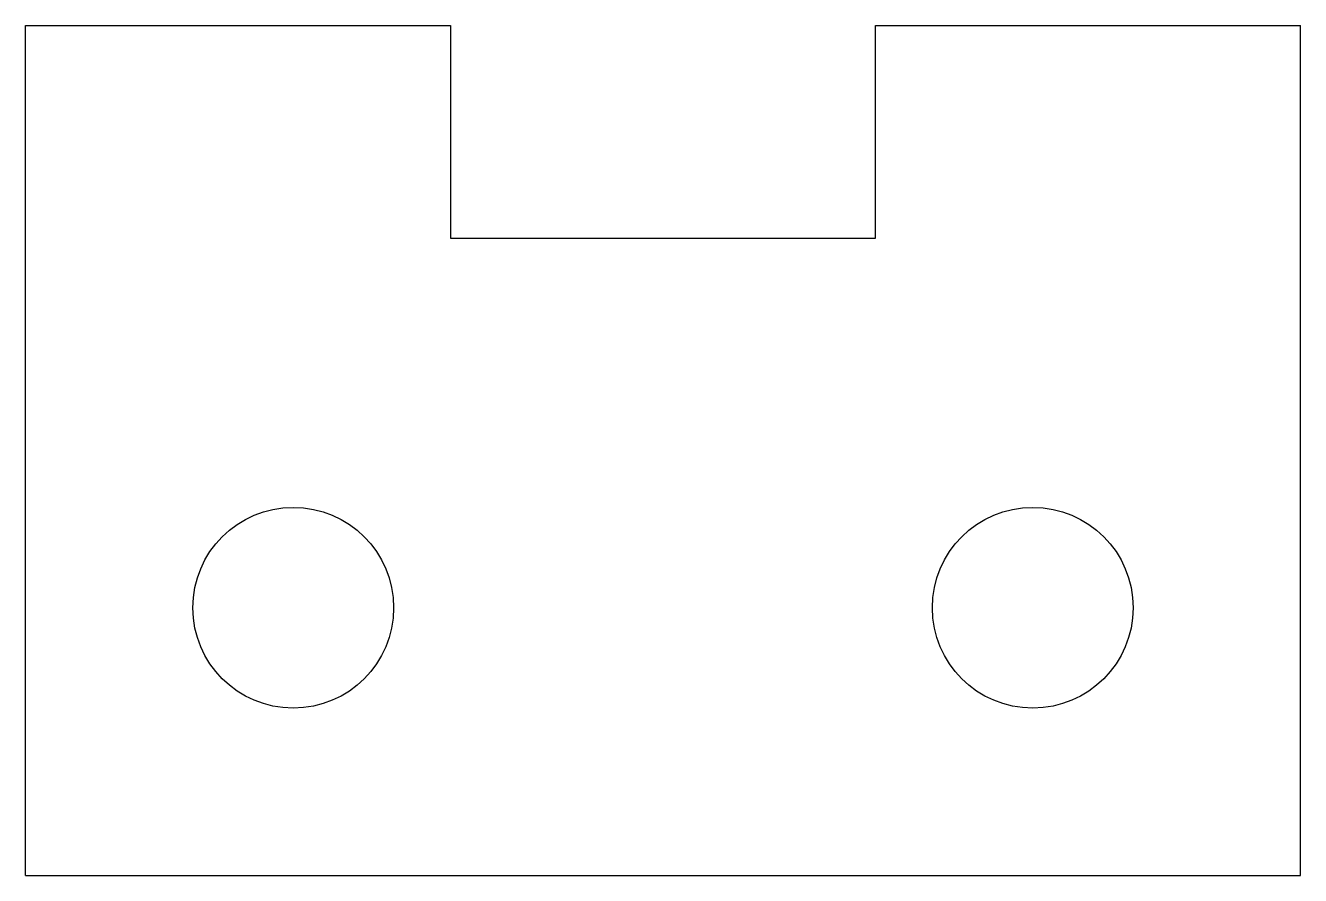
# Model space of a CAD drawing. Extents: x -0.95 to 0.95, y -0.64 to 0.64.
import ezdxf

# ---------------------------------------------------------------- set-up
doc = ezdxf.new("R2010")
doc.units = 0
doc.layers.get('0').update_dxf_attribs({"linetype": 'CONTINUOUS'})

msp = doc.modelspace()

# ---------------------------------------------------------------- linework, layer by layer
at = {"color": 7, "linetype": 'CONTINUOUS'}
for p, q in [((-0.9525, -0.635), (-0.9525, 0.635)), ((-0.9525, 0.635), (-0.3175, 0.635)), ((-0.3175, 0.635), (-0.3175, 0.3175)), ((0.3175, 0.3175), (0.3175, 0.635)), ((0.3175, 0.635), (0.9525, 0.635)), ((0.9525, -0.635), (0.9525, 0.635)), ((-0.3175, 0.3175), (0.3175, 0.3175)), ((-0.9525, -0.635), (0.9525, -0.635))]:
    msp.add_line(p, q, dxfattribs=at)
for centre in [(-0.5525, -0.235), (0.5525, -0.235)]:
    msp.add_circle(centre, 0.15, dxfattribs=at)

doc.saveas('drawing.dxf')
